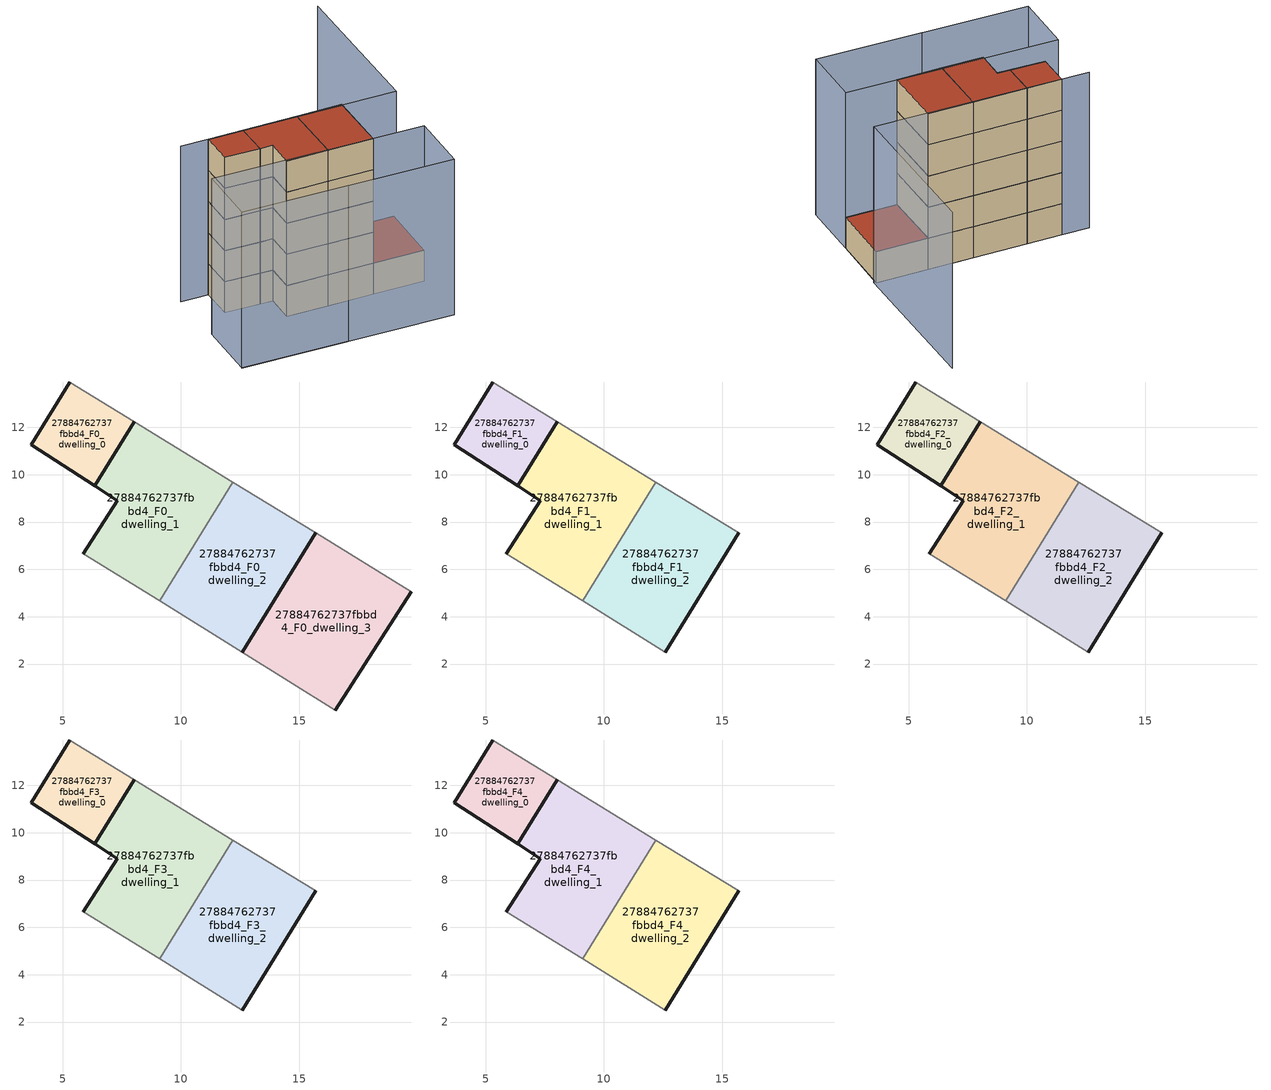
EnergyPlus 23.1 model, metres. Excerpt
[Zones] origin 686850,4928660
27884762737fbbd4_F0_dwelling_0
 floor ground (EU_floor_Construction): 6.35,9.53 8.03,12.25 5.31,13.92 3.67,11.26 z0
 wall outside (EU_wall_Construction): 8.03,12.25 6.35,9.53 3.67,11.26 5.31,13.92 z0:3
 wall adiabatic (EU_wall_Construction): 5.31,13.92 8.03,12.25 z0:3
27884762737fbbd4_F0_dwelling_1
 floor ground (EU_floor_Construction): 9.1,4.67 12.2,9.69 8.03,12.25 6.35,9.53 7.32,8.9 5.87,6.67 z0
 wall outside (EU_wall_Construction): 5.87,6.67 7.32,8.9 6.35,9.53 8.03,12.25 z0:3
 wall adiabatic (EU_wall_Construction): 9.1,4.67 5.87,6.67 / 8.03,12.25 12.2,9.69 z0:3
 wall to 27884762737fbbd4_F0_dwelling_2 (EU_wall_Construction): 12.2,9.69 9.1,4.67 z0:3
27884762737fbbd4_F0_dwelling_2
 floor ground (EU_floor_Construction): 12.59,2.5 15.69,7.54 12.2,9.69 9.1,4.67 z0
 wall outside (EU_wall_Construction): 15.69,7.54 12.59,2.5 z0:3
 wall adiabatic (EU_wall_Construction): 12.2,9.69 15.69,7.54 / 12.59,2.5 9.1,4.67 z0:3
27884762737fbbd4_F0_dwelling_3
 floor ground (EU_floor_Construction): 16.53,0.06 19.74,5.06 15.69,7.54 12.59,2.5 z0
 wall outside (EU_wall_Construction): 19.74,5.06 16.53,0.06 / 12.59,2.5 15.69,7.54 z0:3
 wall adiabatic (EU_wall_Construction): 15.69,7.54 19.74,5.06 / 16.53,0.06 12.59,2.5 z0:3
 roof outside (EU_roof_Construction): 19.74,5.06 16.53,0.06 12.59,2.5 15.69,7.54 z3
27884762737fbbd4_F1_dwelling_0
 floor to 27884762737fbbd4_F0_dwelling_0 (EU_floor_Construction): 6.35,9.53 8.03,12.25 5.31,13.92 3.67,11.26 z3
 wall outside (EU_wall_Construction): 8.03,12.25 6.35,9.53 3.67,11.26 5.31,13.92 z3:6
 wall adiabatic (EU_wall_Construction): 5.31,13.92 8.03,12.25 z3:6
27884762737fbbd4_F1_dwelling_1
 floor to 27884762737fbbd4_F0_dwelling_1 (EU_floor_Construction): 9.1,4.67 12.2,9.69 8.03,12.25 6.35,9.53 7.32,8.9 5.87,6.67 z3
 wall outside (EU_wall_Construction): 5.87,6.67 7.32,8.9 6.35,9.53 8.03,12.25 z3:6
 wall adiabatic (EU_wall_Construction): 9.1,4.67 5.87,6.67 / 8.03,12.25 12.2,9.69 z3:6
 wall to 27884762737fbbd4_F1_dwelling_2 (EU_wall_Construction): 12.2,9.69 9.1,4.67 z3:6
27884762737fbbd4_F1_dwelling_2
 floor to 27884762737fbbd4_F0_dwelling_2 (EU_floor_Construction): 12.59,2.5 15.69,7.54 12.2,9.69 9.1,4.67 z3
 wall outside (EU_wall_Construction): 15.69,7.54 12.59,2.5 z3:6
 wall adiabatic (EU_wall_Construction): 12.2,9.69 15.69,7.54 / 12.59,2.5 9.1,4.67 z3:6
27884762737fbbd4_F2_dwelling_0
 floor to 27884762737fbbd4_F1_dwelling_0 (EU_floor_Construction): 6.35,9.53 8.03,12.25 5.31,13.92 3.67,11.26 z6
 wall outside (EU_wall_Construction): 8.03,12.25 6.35,9.53 3.67,11.26 5.31,13.92 z6:9
 wall adiabatic (EU_wall_Construction): 5.31,13.92 8.03,12.25 z6:9
27884762737fbbd4_F2_dwelling_1
 floor to 27884762737fbbd4_F1_dwelling_1 (EU_floor_Construction): 9.1,4.67 12.2,9.69 8.03,12.25 6.35,9.53 7.32,8.9 5.87,6.67 z6
 wall outside (EU_wall_Construction): 5.87,6.67 7.32,8.9 6.35,9.53 8.03,12.25 z6:9
 wall adiabatic (EU_wall_Construction): 9.1,4.67 5.87,6.67 / 8.03,12.25 12.2,9.69 z6:9
 wall to 27884762737fbbd4_F2_dwelling_2 (EU_wall_Construction): 12.2,9.69 9.1,4.67 z6:9
27884762737fbbd4_F2_dwelling_2
 floor to 27884762737fbbd4_F1_dwelling_2 (EU_floor_Construction): 12.59,2.5 15.69,7.54 12.2,9.69 9.1,4.67 z6
 wall outside (EU_wall_Construction): 15.69,7.54 12.59,2.5 z6:9
 wall adiabatic (EU_wall_Construction): 12.2,9.69 15.69,7.54 / 12.59,2.5 9.1,4.67 z6:9
27884762737fbbd4_F3_dwelling_0
 floor to 27884762737fbbd4_F2_dwelling_0 (EU_floor_Construction): 6.35,9.53 8.03,12.25 5.31,13.92 3.67,11.26 z9
 wall outside (EU_wall_Construction): 8.03,12.25 6.35,9.53 3.67,11.26 5.31,13.92 z9:12
 wall adiabatic (EU_wall_Construction): 5.31,13.92 8.03,12.25 z9:12
27884762737fbbd4_F3_dwelling_1
 floor to 27884762737fbbd4_F2_dwelling_1 (EU_floor_Construction): 9.1,4.67 12.2,9.69 8.03,12.25 6.35,9.53 7.32,8.9 5.87,6.67 z9
 wall outside (EU_wall_Construction): 5.87,6.67 7.32,8.9 6.35,9.53 8.03,12.25 z9:12
 wall adiabatic (EU_wall_Construction): 9.1,4.67 5.87,6.67 / 8.03,12.25 12.2,9.69 z9:12
 wall to 27884762737fbbd4_F3_dwelling_2 (EU_wall_Construction): 12.2,9.69 9.1,4.67 z9:12
27884762737fbbd4_F3_dwelling_2
 floor to 27884762737fbbd4_F2_dwelling_2 (EU_floor_Construction): 12.59,2.5 15.69,7.54 12.2,9.69 9.1,4.67 z9
 wall outside (EU_wall_Construction): 15.69,7.54 12.59,2.5 z9:12
 wall adiabatic (EU_wall_Construction): 12.2,9.69 15.69,7.54 / 12.59,2.5 9.1,4.67 z9:12
27884762737fbbd4_F4_dwelling_0
 floor to 27884762737fbbd4_F3_dwelling_0 (EU_floor_Construction): 6.35,9.53 8.03,12.25 5.31,13.92 3.67,11.26 z12
 wall outside (EU_wall_Construction): 8.03,12.25 6.35,9.53 3.67,11.26 5.31,13.92 z12:15
 wall adiabatic (EU_wall_Construction): 5.31,13.92 8.03,12.25 z12:15
 roof outside (EU_roof_Construction): 8.03,12.25 6.35,9.53 3.67,11.26 5.31,13.92 z15
27884762737fbbd4_F4_dwelling_1
 floor to 27884762737fbbd4_F3_dwelling_1 (EU_floor_Construction): 9.1,4.67 12.2,9.69 8.03,12.25 6.35,9.53 7.32,8.9 5.87,6.67 z12
 wall outside (EU_wall_Construction): 5.87,6.67 7.32,8.9 6.35,9.53 8.03,12.25 z12:15
 wall adiabatic (EU_wall_Construction): 9.1,4.67 5.87,6.67 / 8.03,12.25 12.2,9.69 z12:15
 wall to 27884762737fbbd4_F4_dwelling_2 (EU_wall_Construction): 12.2,9.69 9.1,4.67 z12:15
 roof outside (EU_roof_Construction): 12.2,9.69 9.1,4.67 5.87,6.67 7.32,8.9 6.35,9.53 8.03,12.25 z15
27884762737fbbd4_F4_dwelling_2
 floor to 27884762737fbbd4_F3_dwelling_2 (EU_floor_Construction): 12.59,2.5 15.69,7.54 12.2,9.69 9.1,4.67 z12
 wall outside (EU_wall_Construction): 15.69,7.54 12.59,2.5 z12:15
 wall adiabatic (EU_wall_Construction): 12.2,9.69 15.69,7.54 / 12.59,2.5 9.1,4.67 z12:15
 roof outside (EU_roof_Construction): 15.69,7.54 12.59,2.5 9.1,4.67 12.2,9.69 z15
shading: -2.83,5.54 13.43,-4.78 / 27.6,17.33 19.79,4.85 / 19.79,4.85 3.2,15.24 / 13.45,-4.79 -2.81,5.53 / -2.81,5.53 0.27,10.38 / 0.27,10.38 16.53,0.06 / 16.53,0.06 13.45,-4.79 z0:15
[Building]
EU S2 Campaign: North Axis=0; Terrain=City; Solar Distribution=FullExterior
[Site:Location]
Bologna: Latitude=44.5; Longitude=11.25; Time Zone=1; Elevation=37
[SizingPeriod:WeatherFileDays]
AnnualSizingPeriod: Begin Month=1; Begin Day of Month=1; End Month=12; End Day of Month=31; Day of Week for Start Day=Monday; Use Weather File Daylight Saving Period=No; Use Weather File Rain and Snow Indicators=No
[MATERIAL]
EU_InternalMass_Material: Roughness=MediumRough; Thickness=0.1; Conductivity=1; Density=1800; Specific Heat=900; Thermal Absorptance=0.9; Solar Absorptance=0.7; Visible Absorptance=0.7
[MATERIAL:NOMASS] Roughness=MediumRough; Thermal Absorptance=0.9; Solar Absorptance=0.7; Visible Absorptance=0.7
Name | Thermal Resistance
EU_wall_NoMass | 0.905828
EU_roof_NoMass | 0.37593
EU_floor_NoMass | 0.67114
[CONSTRUCTION]
EU_wall_Construction: EU_wall_NoMass
EU_roof_Construction: EU_roof_NoMass
EU_floor_Construction: EU_floor_NoMass
EU_InternalMass_Construction: EU_InternalMass_Material
[ZONE] Type=1; Multiplier=1; Ceiling Height=autocalculate; Floor Area=autocalculate; Part of Total Floor Area=Yes
Name | Volume
27884762737fbbd4_F0_dwelling_0; 27884762737fbbd4_F1_dwelling_0; 27884762737fbbd4_F2_dwelling_0; 27884762737fbbd4_F3_dwelling_0; 27884762737fbbd4_F4_dwelling_0 | 30.2761
27884762737fbbd4_F0_dwelling_1; 27884762737fbbd4_F1_dwelling_1; 27884762737fbbd4_F2_dwelling_1; 27884762737fbbd4_F3_dwelling_1; 27884762737fbbd4_F4_dwelling_1 | 77.4763
27884762737fbbd4_F0_dwelling_2; 27884762737fbbd4_F1_dwelling_2; 27884762737fbbd4_F2_dwelling_2; 27884762737fbbd4_F3_dwelling_2; 27884762737fbbd4_F4_dwelling_2 | 72.7705
27884762737fbbd4_F0_dwelling_3 | 83.4485
[INTERNALMASS] Construction=EU_InternalMass_Construction
Name | Zone or ZoneList | Surface Area
27884762737fbbd4_F0_dwelling_0_EU_InternalMass | 27884762737fbbd4_F0_dwelling_0 | 10.092
27884762737fbbd4_F0_dwelling_1_EU_InternalMass | 27884762737fbbd4_F0_dwelling_1 | 25.8253
27884762737fbbd4_F0_dwelling_2_EU_InternalMass | 27884762737fbbd4_F0_dwelling_2 | 24.2568
27884762737fbbd4_F0_dwelling_3_EU_InternalMass | 27884762737fbbd4_F0_dwelling_3 | 27.8163
27884762737fbbd4_F1_dwelling_0_EU_InternalMass | 27884762737fbbd4_F1_dwelling_0 | 29.3262
27884762737fbbd4_F1_dwelling_1_EU_InternalMass | 27884762737fbbd4_F1_dwelling_1 | 29.3325
27884762737fbbd4_F1_dwelling_2_EU_InternalMass | 27884762737fbbd4_F1_dwelling_2 | 29.3263
27884762737fbbd4_F2_dwelling_0_EU_InternalMass | 27884762737fbbd4_F2_dwelling_0 | 29.3262
27884762737fbbd4_F2_dwelling_1_EU_InternalMass | 27884762737fbbd4_F2_dwelling_1 | 29.3325
27884762737fbbd4_F2_dwelling_2_EU_InternalMass | 27884762737fbbd4_F2_dwelling_2 | 29.3263
27884762737fbbd4_F3_dwelling_0_EU_InternalMass | 27884762737fbbd4_F3_dwelling_0 | 29.3262
27884762737fbbd4_F3_dwelling_1_EU_InternalMass | 27884762737fbbd4_F3_dwelling_1 | 29.3325
27884762737fbbd4_F3_dwelling_2_EU_InternalMass | 27884762737fbbd4_F3_dwelling_2 | 29.3263
27884762737fbbd4_F4_dwelling_0_EU_InternalMass | 27884762737fbbd4_F4_dwelling_0 | 29.3262
27884762737fbbd4_F4_dwelling_1_EU_InternalMass | 27884762737fbbd4_F4_dwelling_1 | 29.3325
27884762737fbbd4_F4_dwelling_2_EU_InternalMass | 27884762737fbbd4_F4_dwelling_2 | 29.3263
[OTHEREQUIPMENT] Fuel Type=Electricity; Design Level Calculation Method=Watts/Area; Power per Zone Floor Area=1; Fraction Latent=0; Fraction Radiant=0; Fraction Lost=0; Carbon Dioxide Generation Rate=0; EndUse Subcategory=EU_Step8_InternalGains
Name | Zone or ZoneList or Space or SpaceList | Schedule
EU_Step8_InternalGain_27884762737fbbd4_F0_dwelling_0_f000 | 27884762737fbbd4_F0_dwelling_0 | EU_Step8_GainSchedule_27884762737fbbd4_F0_dwelling_0_f000
EU_Step8_InternalGain_27884762737fbbd4_F0_dwelling_1_f000 | 27884762737fbbd4_F0_dwelling_1 | EU_Step8_GainSchedule_27884762737fbbd4_F0_dwelling_1_f000
EU_Step8_InternalGain_27884762737fbbd4_F0_dwelling_2_f000 | 27884762737fbbd4_F0_dwelling_2 | EU_Step8_GainSchedule_27884762737fbbd4_F0_dwelling_2_f000
EU_Step8_InternalGain_27884762737fbbd4_F0_dwelling_3_f000 | 27884762737fbbd4_F0_dwelling_3 | EU_Step8_GainSchedule_27884762737fbbd4_F0_dwelling_3_f000
EU_Step8_InternalGain_27884762737fbbd4_F1_dwelling_0_f000 | 27884762737fbbd4_F1_dwelling_0 | EU_Step8_GainSchedule_27884762737fbbd4_F1_dwelling_0_f000
EU_Step8_InternalGain_27884762737fbbd4_F1_dwelling_1_f000 | 27884762737fbbd4_F1_dwelling_1 | EU_Step8_GainSchedule_27884762737fbbd4_F1_dwelling_1_f000
EU_Step8_InternalGain_27884762737fbbd4_F1_dwelling_2_f000 | 27884762737fbbd4_F1_dwelling_2 | EU_Step8_GainSchedule_27884762737fbbd4_F1_dwelling_2_f000
EU_Step8_InternalGain_27884762737fbbd4_F2_dwelling_0_f000 | 27884762737fbbd4_F2_dwelling_0 | EU_Step8_GainSchedule_27884762737fbbd4_F2_dwelling_0_f000
EU_Step8_InternalGain_27884762737fbbd4_F2_dwelling_1_f000 | 27884762737fbbd4_F2_dwelling_1 | EU_Step8_GainSchedule_27884762737fbbd4_F2_dwelling_1_f000
EU_Step8_InternalGain_27884762737fbbd4_F2_dwelling_2_f000 | 27884762737fbbd4_F2_dwelling_2 | EU_Step8_GainSchedule_27884762737fbbd4_F2_dwelling_2_f000
EU_Step8_InternalGain_27884762737fbbd4_F3_dwelling_0_f000 | 27884762737fbbd4_F3_dwelling_0 | EU_Step8_GainSchedule_27884762737fbbd4_F3_dwelling_0_f000
EU_Step8_InternalGain_27884762737fbbd4_F3_dwelling_1_f000 | 27884762737fbbd4_F3_dwelling_1 | EU_Step8_GainSchedule_27884762737fbbd4_F3_dwelling_1_f000
EU_Step8_InternalGain_27884762737fbbd4_F3_dwelling_2_f000 | 27884762737fbbd4_F3_dwelling_2 | EU_Step8_GainSchedule_27884762737fbbd4_F3_dwelling_2_f000
EU_Step8_InternalGain_27884762737fbbd4_F4_dwelling_0_f000 | 27884762737fbbd4_F4_dwelling_0 | EU_Step8_GainSchedule_27884762737fbbd4_F4_dwelling_0_f000
EU_Step8_InternalGain_27884762737fbbd4_F4_dwelling_1_f000 | 27884762737fbbd4_F4_dwelling_1 | EU_Step8_GainSchedule_27884762737fbbd4_F4_dwelling_1_f000
EU_Step8_InternalGain_27884762737fbbd4_F4_dwelling_2_f000 | 27884762737fbbd4_F4_dwelling_2 | EU_Step8_GainSchedule_27884762737fbbd4_F4_dwelling_2_f000
[ZONEVENTILATION:DESIGNFLOWRATE] Schedule=EU_AlwaysOn; Design Flow Rate Calculation Method=AirChanges/Hour; Air Changes per Hour=0.73129; Ventilation Type=Natural; Fan Pressure Rise=0; Fan Total Efficiency=1; Constant Term Coefficient=1; Temperature Term Coefficient=0; Velocity Term Coefficient=0; Velocity Squared Term Coefficient=0; Minimum Indoor Temperature=-100; Maximum Indoor Temperature=100; Delta Temperature=-100; Minimum Outdoor Temperature=-100; Maximum Outdoor Temperature=100; Maximum Wind Speed=40
Name | Zone or ZoneList or Space or SpaceList
EU_ConstantAir_27884762737fbbd4_F0_dwelling_0 | 27884762737fbbd4_F0_dwelling_0
EU_ConstantAir_27884762737fbbd4_F0_dwelling_1 | 27884762737fbbd4_F0_dwelling_1
EU_ConstantAir_27884762737fbbd4_F0_dwelling_2 | 27884762737fbbd4_F0_dwelling_2
EU_ConstantAir_27884762737fbbd4_F0_dwelling_3 | 27884762737fbbd4_F0_dwelling_3
EU_ConstantAir_27884762737fbbd4_F1_dwelling_0 | 27884762737fbbd4_F1_dwelling_0
EU_ConstantAir_27884762737fbbd4_F1_dwelling_1 | 27884762737fbbd4_F1_dwelling_1
EU_ConstantAir_27884762737fbbd4_F1_dwelling_2 | 27884762737fbbd4_F1_dwelling_2
EU_ConstantAir_27884762737fbbd4_F2_dwelling_0 | 27884762737fbbd4_F2_dwelling_0
EU_ConstantAir_27884762737fbbd4_F2_dwelling_1 | 27884762737fbbd4_F2_dwelling_1
EU_ConstantAir_27884762737fbbd4_F2_dwelling_2 | 27884762737fbbd4_F2_dwelling_2
EU_ConstantAir_27884762737fbbd4_F3_dwelling_0 | 27884762737fbbd4_F3_dwelling_0
EU_ConstantAir_27884762737fbbd4_F3_dwelling_1 | 27884762737fbbd4_F3_dwelling_1
EU_ConstantAir_27884762737fbbd4_F3_dwelling_2 | 27884762737fbbd4_F3_dwelling_2
EU_ConstantAir_27884762737fbbd4_F4_dwelling_0 | 27884762737fbbd4_F4_dwelling_0
EU_ConstantAir_27884762737fbbd4_F4_dwelling_1 | 27884762737fbbd4_F4_dwelling_1
EU_ConstantAir_27884762737fbbd4_F4_dwelling_2 | 27884762737fbbd4_F4_dwelling_2
[HVACTEMPLATE:THERMOSTAT] Constant Heating Setpoint=20; Constant Cooling Setpoint=50
EU_HeatOnly_27884762737fbbd4_F0_dwelling_0; EU_HeatOnly_27884762737fbbd4_F0_dwelling_1; EU_HeatOnly_27884762737fbbd4_F0_dwelling_2; EU_HeatOnly_27884762737fbbd4_F0_dwelling_3; EU_HeatOnly_27884762737fbbd4_F1_dwelling_0; EU_HeatOnly_27884762737fbbd4_F1_dwelling_1; EU_HeatOnly_27884762737fbbd4_F1_dwelling_2; EU_HeatOnly_27884762737fbbd4_F2_dwelling_0; EU_HeatOnly_27884762737fbbd4_F2_dwelling_1; EU_HeatOnly_27884762737fbbd4_F2_dwelling_2; EU_HeatOnly_27884762737fbbd4_F3_dwelling_0; EU_HeatOnly_27884762737fbbd4_F3_dwelling_1; EU_HeatOnly_27884762737fbbd4_F3_dwelling_2; EU_HeatOnly_27884762737fbbd4_F4_dwelling_0; EU_HeatOnly_27884762737fbbd4_F4_dwelling_1; EU_HeatOnly_27884762737fbbd4_F4_dwelling_2
[HVACTEMPLATE:ZONE:IDEALLOADSAIRSYSTEM] System Availability Schedule=EU_AlwaysOn; Maximum Heating Supply Air Temperature=50; Minimum Cooling Supply Air Temperature=13; Maximum Heating Supply Air Humidity Ratio=0.0156; Minimum Cooling Supply Air Humidity Ratio=0.0077; Heating Limit=NoLimit; Cooling Limit=NoLimit; Heating Availability Schedule=EU_AlwaysOn; Cooling Availability Schedule=EU_CoolingOff; Dehumidification Control Type=ConstantSensibleHeatRatio; Cooling Sensible Heat Ratio=0.7; Dehumidification Setpoint=60; Humidification Control Type=None; Humidification Setpoint=30; Outdoor Air Method=None; Outdoor Air Flow Rate per Person=0.00944; Outdoor Air Flow Rate per Zone Floor Area=0; Outdoor Air Flow Rate per Zone=0; Demand Controlled Ventilation Type=None; Outdoor Air Economizer Type=NoEconomizer; Heat Recovery Type=None; Sensible Heat Recovery Effectiveness=0.7; Latent Heat Recovery Effectiveness=0.65
Name | Template Thermostat
27884762737fbbd4_F0_dwelling_0 | EU_HeatOnly_27884762737fbbd4_F0_dwelling_0
27884762737fbbd4_F0_dwelling_1 | EU_HeatOnly_27884762737fbbd4_F0_dwelling_1
27884762737fbbd4_F0_dwelling_2 | EU_HeatOnly_27884762737fbbd4_F0_dwelling_2
27884762737fbbd4_F0_dwelling_3 | EU_HeatOnly_27884762737fbbd4_F0_dwelling_3
27884762737fbbd4_F1_dwelling_0 | EU_HeatOnly_27884762737fbbd4_F1_dwelling_0
27884762737fbbd4_F1_dwelling_1 | EU_HeatOnly_27884762737fbbd4_F1_dwelling_1
27884762737fbbd4_F1_dwelling_2 | EU_HeatOnly_27884762737fbbd4_F1_dwelling_2
27884762737fbbd4_F2_dwelling_0 | EU_HeatOnly_27884762737fbbd4_F2_dwelling_0
27884762737fbbd4_F2_dwelling_1 | EU_HeatOnly_27884762737fbbd4_F2_dwelling_1
27884762737fbbd4_F2_dwelling_2 | EU_HeatOnly_27884762737fbbd4_F2_dwelling_2
27884762737fbbd4_F3_dwelling_0 | EU_HeatOnly_27884762737fbbd4_F3_dwelling_0
27884762737fbbd4_F3_dwelling_1 | EU_HeatOnly_27884762737fbbd4_F3_dwelling_1
27884762737fbbd4_F3_dwelling_2 | EU_HeatOnly_27884762737fbbd4_F3_dwelling_2
27884762737fbbd4_F4_dwelling_0 | EU_HeatOnly_27884762737fbbd4_F4_dwelling_0
27884762737fbbd4_F4_dwelling_1 | EU_HeatOnly_27884762737fbbd4_F4_dwelling_1
27884762737fbbd4_F4_dwelling_2 | EU_HeatOnly_27884762737fbbd4_F4_dwelling_2
[SIZING:ZONE] Zone Cooling Design Supply Air Temperature Input Method=SupplyAirTemperature; Zone Cooling Design Supply Air Temperature=13; Zone Heating Design Supply Air Temperature Input Method=SupplyAirTemperature; Zone Heating Design Supply Air Temperature=50; Zone Cooling Design Supply Air Humidity Ratio=0.008; Zone Heating Design Supply Air Humidity Ratio=0.008; Cooling Design Air Flow Method=DesignDay; Cooling Design Air Flow Rate=0; Cooling Minimum Air Flow per Zone Floor Area=0.000762; Cooling Minimum Air Flow=0; Cooling Minimum Air Flow Fraction=0.2; Heating Design Air Flow Method=DesignDay; Heating Design Air Flow Rate=0; Heating Maximum Air Flow per Zone Floor Area=0.002032; Heating Maximum Air Flow=0.141576; Heating Maximum Air Flow Fraction=0.3; Account for Dedicated Outdoor Air System=No; Dedicated Outdoor Air System Control Strategy=NeutralSupplyAir; Dedicated Outdoor Air Low Setpoint Temperature for Design=autosize; Dedicated Outdoor Air High Setpoint Temperature for Design=autosize; Zone Load Sizing Method=Sensible Load Only No Latent Load; Zone Latent Cooling Design Supply Air Humidity Ratio Input Method=HumidityRatioDifference; Zone Cooling Design Supply Air Humidity Ratio Difference=0.005; Zone Latent Heating Design Supply Air Humidity Ratio Input Method=HumidityRatioDifference; Zone Humidification Design Supply Air Humidity Ratio Difference=0.005
27884762737fbbd4_F0_dwelling_0; 27884762737fbbd4_F0_dwelling_1; 27884762737fbbd4_F0_dwelling_2; 27884762737fbbd4_F0_dwelling_3; 27884762737fbbd4_F1_dwelling_0; 27884762737fbbd4_F1_dwelling_1; 27884762737fbbd4_F1_dwelling_2; 27884762737fbbd4_F2_dwelling_0; 27884762737fbbd4_F2_dwelling_1; 27884762737fbbd4_F2_dwelling_2; 27884762737fbbd4_F3_dwelling_0; 27884762737fbbd4_F3_dwelling_1; 27884762737fbbd4_F3_dwelling_2; 27884762737fbbd4_F4_dwelling_0; 27884762737fbbd4_F4_dwelling_1; 27884762737fbbd4_F4_dwelling_2
[SCHEDULE:CONSTANT]
Name | Hourly Value
EU_AlwaysOn | 1
EU_CoolingOff | 0
[SCHEDULE:FILE] Column Number=1; Rows to Skip at Top=0; Number of Hours of Data=8760; Column Separator=Comma; Interpolate to Timestep=No; Minutes per Item=60; Adjust Schedule for Daylight Savings=Yes
Name | File
EU_Step8_GainSchedule_27884762737fbbd4_F0_dwelling_0_f000 | ../../schedules/27884762737fbbd4/27884762737fbbd4_F0_dwelling_0_f000_gain.csv
EU_Step8_GainSchedule_27884762737fbbd4_F0_dwelling_1_f000 | ../../schedules/27884762737fbbd4/27884762737fbbd4_F0_dwelling_1_f000_gain.csv
EU_Step8_GainSchedule_27884762737fbbd4_F0_dwelling_2_f000 | ../../schedules/27884762737fbbd4/27884762737fbbd4_F0_dwelling_2_f000_gain.csv
EU_Step8_GainSchedule_27884762737fbbd4_F0_dwelling_3_f000 | ../../schedules/27884762737fbbd4/27884762737fbbd4_F0_dwelling_3_f000_gain.csv
EU_Step8_GainSchedule_27884762737fbbd4_F1_dwelling_0_f000 | ../../schedules/27884762737fbbd4/27884762737fbbd4_F1_dwelling_0_f000_gain.csv
EU_Step8_GainSchedule_27884762737fbbd4_F1_dwelling_1_f000 | ../../schedules/27884762737fbbd4/27884762737fbbd4_F1_dwelling_1_f000_gain.csv
EU_Step8_GainSchedule_27884762737fbbd4_F1_dwelling_2_f000 | ../../schedules/27884762737fbbd4/27884762737fbbd4_F1_dwelling_2_f000_gain.csv
EU_Step8_GainSchedule_27884762737fbbd4_F2_dwelling_0_f000 | ../../schedules/27884762737fbbd4/27884762737fbbd4_F2_dwelling_0_f000_gain.csv
EU_Step8_GainSchedule_27884762737fbbd4_F2_dwelling_1_f000 | ../../schedules/27884762737fbbd4/27884762737fbbd4_F2_dwelling_1_f000_gain.csv
EU_Step8_GainSchedule_27884762737fbbd4_F2_dwelling_2_f000 | ../../schedules/27884762737fbbd4/27884762737fbbd4_F2_dwelling_2_f000_gain.csv
EU_Step8_GainSchedule_27884762737fbbd4_F3_dwelling_0_f000 | ../../schedules/27884762737fbbd4/27884762737fbbd4_F3_dwelling_0_f000_gain.csv
EU_Step8_GainSchedule_27884762737fbbd4_F3_dwelling_1_f000 | ../../schedules/27884762737fbbd4/27884762737fbbd4_F3_dwelling_1_f000_gain.csv
EU_Step8_GainSchedule_27884762737fbbd4_F3_dwelling_2_f000 | ../../schedules/27884762737fbbd4/27884762737fbbd4_F3_dwelling_2_f000_gain.csv
EU_Step8_GainSchedule_27884762737fbbd4_F4_dwelling_0_f000 | ../../schedules/27884762737fbbd4/27884762737fbbd4_F4_dwelling_0_f000_gain.csv
EU_Step8_GainSchedule_27884762737fbbd4_F4_dwelling_1_f000 | ../../schedules/27884762737fbbd4/27884762737fbbd4_F4_dwelling_1_f000_gain.csv
EU_Step8_GainSchedule_27884762737fbbd4_F4_dwelling_2_f000 | ../../schedules/27884762737fbbd4/27884762737fbbd4_F4_dwelling_2_f000_gain.csv
